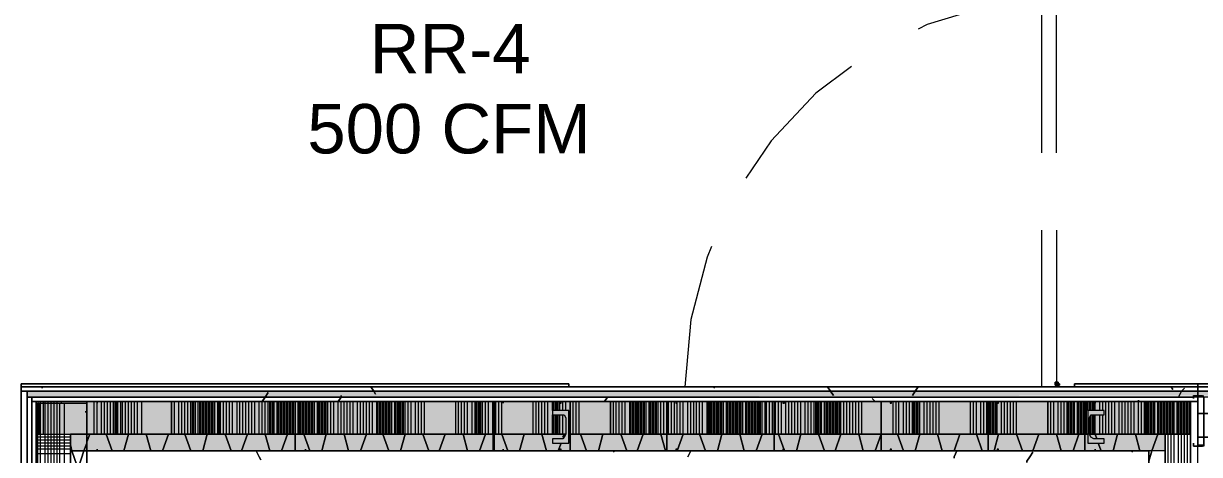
# Model space of a CAD drawing. Header units: metres. Extents: x -2 to 237, y -8 to 52.
# Drawn here: x 31.389 to 35.013, y 33.975 to 35.301 of the extents above; entities that cross this region are included whole.
import ezdxf

# ---------------------------------------------------------------- set-up
doc = ezdxf.new("R2010")
doc.units = ezdxf.units.M
doc.layers.add('PDF3_Geometry', color=7, linetype='Continuous', lineweight=0, true_color=0xaaaaaa)
doc.layers.add('PDF3_Solid Fills', color=7, linetype='Continuous', lineweight=0, true_color=0xffffff)
doc.layers.add('PDF3_Text', color=7, linetype='Continuous', lineweight=0)
doc.styles.add('PDF Helvetica', font='')
doc.styles.get('PDF Helvetica').set_extended_font_data('Helvetica')

msp = doc.modelspace()

# ---------------------------------------------------------------- hatches: boundary and pattern name
at = {"layer": 'PDF3_Solid Fills', "lineweight": 0, "transparency": 33554559}
for points in [[(34.9943, 34.1562), (35.008, 34.1562), (35.008, 34.1699), (31.4009, 34.1699), (31.4009, 34.1516)], [(34.9943, 34.1562), (35.008, 34.1562), (35.008, 34.1699), (31.4009, 34.1699), (31.4009, 34.1516)], [(38.1797, 34.1516), (38.1797, 34.1699), (35.008, 34.1699), (35.008, 34.1562), (38.1293, 34.1562)], [(38.1797, 34.1562), (38.1797, 34.1699), (35.008, 34.1699), (35.008, 34.1562), (35.0218, 34.1562), (35.0264, 34.1516), (35.0264, 34.1562)], [(34.9851, 34.0371), (34.9851, 34.1379), (31.4284, 34.1379), (31.433, 34.1333), (31.433, 34.0371), (33.0601, 34.0371), (33.0601, 34.0966), (33.0188, 34.0966), (33.0188, 34.1104), (33.0692, 34.1104), (33.0692, 34.0371), (34.6689, 34.0371), (34.6689, 34.1104), (34.7193, 34.1104), (34.7193, 34.0966), (34.678, 34.0966), (34.6734, 34.0921), (34.6734, 34.0371)], [(33.0509, 34.0279), (33.0188, 34.0233), (33.0188, 34.0096), (33.0692, 34.0096), (33.0692, 34.1104), (33.0188, 34.1104), (33.0188, 34.0966), (33.0601, 34.0966), (33.0555, 34.0325)], [(34.678, 34.0966), (34.7193, 34.0966), (34.7193, 34.1104), (34.6689, 34.1104), (34.6689, 34.0096), (34.7193, 34.0096), (34.7193, 34.0233), (34.6871, 34.0279), (34.678, 34.0279), (34.678, 34.0371), (34.6734, 34.0371), (34.6734, 34.0921)], [(33.0692, 34.0371), (33.0692, 34.0095), (33.0188, 34.0095), (33.0188, 34.0233), (33.0509, 34.0279), (33.0601, 34.0371), (31.5338, 34.0371), (31.5338, 33.9866), (34.9072, 33.9866), (34.9072, 34.0371), (34.678, 34.0371), (34.678, 34.0279), (34.6871, 34.0279), (34.7193, 34.0233), (34.7193, 34.0095), (34.6689, 34.0095), (34.6689, 34.0371)], [(33.0692, 34.0371), (33.0692, 34.0095), (33.0188, 34.0095), (33.0188, 34.0233), (33.0509, 34.0279), (33.0601, 34.0371), (31.5338, 34.0371), (31.5338, 33.9866), (34.9072, 33.9866), (34.9072, 34.0371), (34.678, 34.0371), (34.678, 34.0279), (34.6871, 34.0279), (34.7193, 34.0233), (34.7193, 34.0095), (34.6689, 34.0095), (34.6689, 34.0371)]]:
    msp.add_hatch(color=256, dxfattribs=at).paths.add_polyline_path(points)
h = msp.add_hatch(color=256, dxfattribs=at)
h.paths.add_polyline_path([(31.433, 34.1333), (31.433, 34.1379), (31.4284, 34.1379)])
h.paths.add_polyline_path([(34.9851, 34.0371), (34.9851, 34.1379), (31.4376, 34.1379), (31.433, 34.1333), (31.433, 34.0371), (33.0601, 34.0371), (33.0601, 34.0966), (33.0188, 34.0966), (33.0188, 34.1104), (33.0692, 34.1104), (33.0692, 34.0371), (34.6689, 34.0371), (34.6689, 34.1104), (34.7193, 34.1104), (34.7193, 34.0966), (34.678, 34.0966), (34.6734, 34.0921), (34.6734, 34.0371)])

# ---------------------------------------------------------------- linework, layer by layer
at = {"layer": 'PDF3_Geometry', "lineweight": 0}
for points in [[(34.5726, 34.9033), (34.5726, 35.3845), (34.371, 35.3571), (34.1739, 35.2975), (34.1463, 35.2837)], [(34.5268, 34.9033), (34.5268, 35.3845), (34.5726, 35.3845)], [(33.9401, 35.1691), (33.8301, 35.0867), (33.6926, 34.9399), (33.6147, 34.8254)], [(34.5726, 34.6649), (34.5726, 34.1837), (34.5268, 34.1837), (34.5268, 34.6649)], [(33.5093, 34.6145), (33.4955, 34.5825), (33.4451, 34.3899), (33.4268, 34.1837), (33.1197, 34.1837)], [(29.1, 31.6216), (31.3826, 31.6216), (29.1, 31.6216), (31.3826, 31.6216), (31.3826, 25.489), (31.3826, 31.6216), (31.3826, 25.489), (31.3826, 25.5348), (31.3826, 25.489), (31.3826, 25.5074), (31.3826, 25.5211), (31.3826, 25.5348), (31.3826, 33.9362), (31.3826, 34.1699), (31.3826, 34.1837), (33.0692, 34.1837), (34.6276, 34.1837)], [(33.0692, 34.1837), (33.0692, 34.1929), (31.3826, 34.1929), (31.3826, 34.1837), (31.3826, 34.1699), (31.3826, 33.9362), (31.3826, 31.7774), (31.3826, 33.9362)], [(37.8864, 34.1837), (35.008, 34.1837), (35.008, 34.1562), (35.008, 34.1837), (31.3826, 34.1837), (31.3826, 33.9362), (31.3826, 25.489)], [(35.008, 34.1837), (31.3826, 34.1837)], [(35.008, 34.1837), (31.3826, 34.1837), (35.008, 34.1837)], [(33.6514, 24.0086), (38.1935, 24.0086), (38.1935, 24.0224), (38.1935, 24.1736), (38.1935, 34.1699), (38.1797, 34.1699), (38.0239, 34.1699), (35.008, 34.1699), (31.4009, 34.1699), (31.4009, 34.1516), (31.4009, 33.9362), (31.4009, 25.5348), (31.4009, 25.5211), (31.4009, 25.5074)], [(38.1797, 34.1699), (35.008, 34.1699), (35.008, 34.1562), (35.008, 34.1699), (31.4009, 34.1699), (31.4009, 34.1516), (34.9943, 34.1516), (31.4146, 34.1516), (31.4146, 34.1379), (31.4146, 33.9362), (31.4146, 25.5348)], [(34.568, 34.1929), (34.5726, 34.1929), (34.5726, 34.1975)], [(34.5772, 34.1975), (34.5726, 34.1975), (34.5726, 34.1929), (34.568, 34.1929)], [(34.568, 34.1929), (34.5726, 34.1929), (34.5726, 34.1975)], [(34.568, 34.1929), (34.5726, 34.1929), (34.5726, 34.1975)], [(34.5772, 34.1883), (34.5817, 34.1883), (34.5817, 34.1929), (34.5772, 34.1929), (34.5772, 34.1975), (34.5726, 34.1975), (34.568, 34.1975), (34.568, 34.1929), (34.568, 34.1883), (34.5726, 34.1883)], [(34.568, 34.1929), (34.5726, 34.1929), (34.5726, 34.1975)], [(34.5772, 34.1883), (34.5817, 34.1883), (34.5817, 34.1929), (34.5772, 34.1929), (34.5772, 34.1975), (34.5726, 34.1975), (34.568, 34.1975), (34.568, 34.1929), (34.568, 34.1883), (34.5726, 34.1883)], [(34.568, 34.1929), (34.5726, 34.1929), (34.5726, 34.1975)], [(34.5772, 34.1883), (34.5817, 34.1883), (34.5817, 34.1929), (34.5772, 34.1929), (34.5772, 34.1975), (34.5726, 34.1975), (34.568, 34.1975), (34.568, 34.1929), (34.568, 34.1883), (34.5726, 34.1883), (34.5726, 34.1837), (34.5772, 34.1837)], [(34.568, 34.1929), (34.5726, 34.1929), (34.5726, 34.1975)], [(34.5772, 34.1883), (34.5817, 34.1883), (34.5817, 34.1929), (34.5772, 34.1929), (34.5772, 34.1975), (34.5726, 34.1975), (34.568, 34.1975), (34.568, 34.1929), (34.568, 34.1883), (34.5726, 34.1883), (34.5726, 34.1837), (34.5772, 34.1837)], [(34.568, 34.1929), (34.5726, 34.1929), (34.5726, 34.1975)], [(34.5772, 34.1883), (34.5817, 34.1883), (34.5817, 34.1929), (34.5772, 34.1929), (34.5772, 34.1975), (34.5726, 34.1975), (34.568, 34.1975), (34.568, 34.1929), (34.568, 34.1883), (34.5726, 34.1883)], [(34.568, 34.1929), (34.5726, 34.1929), (34.5726, 34.1975)], [(34.5772, 34.1883), (34.5817, 34.1883), (34.5817, 34.1929), (34.5772, 34.1929), (34.5772, 34.1975), (34.5726, 34.1975), (34.568, 34.1975), (34.568, 34.1929), (34.568, 34.1883), (34.5726, 34.1883)], [(34.568, 34.1929), (34.5726, 34.1929), (34.5726, 34.1975)], [(34.5772, 34.1929), (34.5772, 34.1883), (34.5726, 34.1883), (34.568, 34.1883)], [(34.5772, 34.1929), (34.5772, 34.1883), (34.5726, 34.1883), (34.568, 34.1883)], [(34.5772, 34.1929), (34.5772, 34.1883), (34.5726, 34.1883), (34.568, 34.1883)], [(34.5772, 34.1929), (34.5772, 34.1883), (34.5726, 34.1883), (34.568, 34.1883)], [(34.5772, 34.1929), (34.5772, 34.1883), (34.5726, 34.1883), (34.568, 34.1883)], [(34.568, 34.1883), (34.5726, 34.1883)], [(34.5726, 34.1975), (34.5772, 34.1975)], [(34.5726, 34.1975), (34.5772, 34.1975)], [(34.5726, 34.1975), (34.5772, 34.1975)], [(34.5726, 34.1975), (34.5772, 34.1975)], [(34.5726, 34.1975), (34.5772, 34.1975)], [(34.5726, 34.1975), (34.5772, 34.1975)], [(34.5726, 34.1975), (34.5772, 34.1975)], [(34.5726, 34.1975), (34.5772, 34.1975)], [(34.5726, 34.1975), (34.5772, 34.1975)], [(34.5726, 34.1883), (34.5772, 34.1883), (34.5772, 34.1929)], [(34.5726, 34.1837), (34.5726, 34.1883)], [(34.5726, 34.1837), (34.5726, 34.1883)], [(34.5726, 34.1837), (34.5726, 34.1883)], [(34.5726, 34.1837), (34.5726, 34.1883)], [(34.5726, 34.1837), (34.5772, 34.1837)], [(34.5726, 34.1837), (34.5772, 34.1837)], [(34.5726, 34.1837), (34.5772, 34.1837)], [(34.5726, 34.1837), (34.5772, 34.1837)], [(34.5726, 34.1837), (34.5772, 34.1837)], [(34.5726, 34.1837), (34.5772, 34.1837)], [(38.0239, 34.1837), (35.008, 34.1837), (35.008, 34.1929), (34.6276, 34.1929), (34.6276, 34.1837), (35.008, 34.1837), (35.008, 34.1929), (37.8589, 34.1929), (35.008, 34.1929), (35.008, 34.1837), (37.5977, 34.1837), (35.008, 34.1837), (35.008, 34.1699), (38.1935, 34.1699), (38.1935, 34.1837), (35.008, 34.1837), (38.2073, 34.1837), (38.1889, 34.1837), (38.3631, 34.1837), (38.1889, 34.1837), (38.1935, 34.1837), (38.2118, 34.1837), (38.1935, 34.1837)], [(37.8864, 34.1837), (35.008, 34.1837)], [(34.9943, 34.1516), (31.4146, 34.1516), (31.4146, 34.1379), (35.008, 34.1379), (35.008, 34.1516), (35.008, 34.1012), (35.0264, 34.1012), (38.0285, 34.1012), (38.1293, 34.1012), (38.1293, 34.1516), (38.0285, 34.1516), (37.4464, 34.1516), (36.8368, 34.1516), (36.2272, 34.1516), (35.6176, 34.1516), (35.0264, 34.1516), (35.0218, 34.1516)], [(34.9072, 24.2698), (34.9072, 24.8794), (34.9072, 25.489), (34.9072, 25.5348), (34.9851, 25.5348), (35.008, 25.5348), (34.9851, 25.5348), (34.9851, 25.5853), (34.9851, 25.7366), (34.9851, 33.9362), (34.9851, 34.0371), (34.9851, 34.1379), (35.008, 34.1379), (34.9851, 34.1379), (31.4284, 34.1379), (31.4284, 34.0371), (31.4284, 33.9362), (31.4284, 25.5348)], [(34.6734, 34.0371), (34.9851, 34.0371), (34.9851, 34.1379), (31.4284, 34.1379), (31.4284, 34.0371), (31.5842, 34.0371), (32.2259, 34.0371), (32.8355, 34.0371), (33.0601, 34.0371)], [(35.0264, 24.1736), (35.008, 24.1736), (35.008, 25.489), (35.008, 25.5348), (35.008, 25.7366), (35.008, 33.9362), (35.008, 34.0004), (35.008, 34.1379), (35.008, 34.1516), (35.008, 34.005), (35.0264, 34.005)], [(38.0239, 34.1012), (35.0264, 34.1012), (35.008, 34.1012)], [(31.4284, 25.5348), (31.4284, 34.0371), (31.5338, 34.0371), (31.5338, 33.5375), (31.5338, 32.9279)], [(31.5842, 33.9683), (31.5842, 33.9866), (31.5338, 33.9866), (31.5338, 34.0371), (31.5842, 34.0371), (32.2259, 34.0371), (32.8355, 34.0371), (33.0601, 34.0371), (32.8355, 34.0371), (32.2259, 34.0371), (31.5842, 34.0371), (31.5338, 34.0371), (31.5338, 33.9866), (31.5338, 33.9362)], [(33.0692, 34.0371), (33.0738, 34.0371), (33.3718, 34.0371), (33.7018, 34.0371), (34.0317, 34.0371), (34.3618, 34.0371), (34.6597, 34.0371), (34.6689, 34.0371)], [(34.9072, 33.9362), (34.9072, 33.9866), (34.9072, 34.0371), (34.6734, 34.0371), (34.9072, 34.0371), (34.9072, 33.9866), (34.3939, 33.9866), (34.8567, 33.9866), (34.8567, 33.9683)], [(34.9851, 25.5853), (34.9851, 34.0371), (34.9072, 34.0371), (34.9072, 33.3816), (34.9072, 32.772), (34.9072, 32.1624), (34.9072, 31.5529), (34.9072, 30.9433), (34.9072, 30.3337), (34.9072, 29.7241), (34.9072, 29.1145), (34.9072, 28.5049)], [(38.0514, 33.4504), (38.0514, 33.5007), (38.0514, 34.0279), (38.0285, 34.0279), (38.0514, 34.0279), (38.0514, 33.5007), (38.0239, 33.5007), (38.0239, 34.005), (38.0239, 34.0279), (35.0264, 34.0279), (35.008, 34.0279), (35.008, 34.005), (35.0264, 34.005)], [(35.1043, 34.005), (38.0239, 34.005), (38.0239, 34.0279), (35.0264, 34.0279), (35.008, 34.0279)], [(31.5338, 33.5375), (31.5338, 33.9866), (31.5842, 33.9866), (31.5842, 25.5853)], [(33.6651, 25.489), (33.6651, 24.1736), (33.6834, 24.1736), (33.6834, 25.489), (33.6834, 25.5074), (33.6834, 25.5211), (33.6834, 25.5348), (32.9134, 25.5348), (32.9134, 25.5853), (32.9134, 25.6907), (32.3817, 25.6907), (31.6301, 25.6907), (31.598, 25.6907), (31.5842, 25.6907), (31.5842, 25.5853), (31.5842, 25.6907), (31.5842, 33.9362), (31.5842, 33.9683), (31.5842, 33.9866)], [(32.2305, 33.9866), (31.6164, 33.9866)], [(32.8401, 33.9866), (32.258, 33.9866)], [(33.0417, 33.9866), (32.8676, 33.9866)], [(33.4588, 25.5853), (32.9134, 25.5853), (32.9134, 25.6907), (34.8567, 25.6907), (34.9072, 25.6907), (34.8567, 25.6907), (34.8567, 25.7044), (34.8567, 25.7366), (34.8567, 33.9362), (34.8567, 33.9683), (34.8567, 33.9866), (34.3939, 33.9866)], [(33.3718, 33.9866), (33.0738, 33.9866)], [(33.7018, 33.9866), (33.4038, 33.9866)], [(34.0317, 33.9866), (33.7338, 33.9866)], [(34.3618, 33.9866), (34.0638, 33.9866)], [(34.9072, 28.5049), (34.9072, 29.1145), (34.9072, 29.7241), (34.9072, 30.3337), (34.9072, 30.9433), (34.9072, 31.5529), (34.9072, 32.1624), (34.9072, 32.772), (34.9072, 33.3816), (34.9072, 33.9866), (34.8567, 33.9866), (34.8567, 25.6907)]]:
    msp.add_lwpolyline(points, dxfattribs=at)
for points in [[(33.0692, 34.1929), (33.0692, 34.1837), (31.3826, 34.1837), (31.3826, 34.1929)], [(35.008, 34.1699), (35.008, 34.1837), (31.3826, 34.1837), (31.3826, 34.1699)], [(31.3826, 34.1699), (31.3826, 25.489), (31.4009, 25.489), (31.4009, 34.1699)], [(34.5726, 34.1975), (34.5772, 34.1975), (34.5726, 34.1975), (34.5726, 34.1929), (34.568, 34.1929), (34.5726, 34.1929)], [(34.5772, 34.1837), (34.5726, 34.1837), (34.5726, 34.1883), (34.568, 34.1883), (34.568, 34.1929), (34.568, 34.1975), (34.5726, 34.1975), (34.5772, 34.1975), (34.5772, 34.1929), (34.5817, 34.1929), (34.5817, 34.1883), (34.5772, 34.1883), (34.5817, 34.1883), (34.5817, 34.1929), (34.5772, 34.1929), (34.5772, 34.1975), (34.5726, 34.1975), (34.568, 34.1975), (34.568, 34.1929), (34.568, 34.1883), (34.5726, 34.1883), (34.5726, 34.1837)], [(34.5726, 34.1975), (34.5726, 34.1929), (34.568, 34.1929), (34.5726, 34.1929), (34.5726, 34.1975), (34.5772, 34.1975)], [(34.5726, 34.1883), (34.568, 34.1883), (34.568, 34.1929), (34.568, 34.1975), (34.5726, 34.1975), (34.5772, 34.1975), (34.5772, 34.1929), (34.5817, 34.1929), (34.5817, 34.1883), (34.5772, 34.1883), (34.5817, 34.1883), (34.5817, 34.1929), (34.5772, 34.1929), (34.5772, 34.1975), (34.5726, 34.1975), (34.568, 34.1975), (34.568, 34.1929), (34.568, 34.1883)], [(34.5772, 34.1837), (34.5726, 34.1837), (34.5726, 34.1883), (34.568, 34.1883), (34.568, 34.1929), (34.568, 34.1975), (34.5726, 34.1975), (34.5772, 34.1975), (34.5772, 34.1929), (34.5817, 34.1929), (34.5817, 34.1883), (34.5772, 34.1883), (34.5817, 34.1883), (34.5817, 34.1929), (34.5772, 34.1929), (34.5772, 34.1975), (34.5726, 34.1975), (34.568, 34.1975), (34.568, 34.1929), (34.568, 34.1883), (34.5726, 34.1883), (34.5726, 34.1837)], [(34.5726, 34.1883), (34.5772, 34.1883), (34.5772, 34.1929), (34.5772, 34.1975), (34.5726, 34.1975), (34.5726, 34.1929), (34.568, 34.1929), (34.568, 34.1883)], [(34.568, 34.1883), (34.5726, 34.1883), (34.5772, 34.1883), (34.5772, 34.1929), (34.5772, 34.1883), (34.5726, 34.1883)], [(34.568, 34.1883), (34.5726, 34.1883), (34.5772, 34.1883), (34.5772, 34.1929), (34.5772, 34.1883), (34.5726, 34.1883)], [(34.568, 34.1883), (34.5726, 34.1883), (34.5772, 34.1883), (34.5772, 34.1929), (34.5772, 34.1883), (34.5726, 34.1883)], [(34.568, 34.1883), (34.5726, 34.1883), (34.5772, 34.1883), (34.5772, 34.1929), (34.5772, 34.1883), (34.5726, 34.1883)], [(34.5726, 34.1883), (34.5726, 34.1837)], [(34.6276, 34.1837), (34.6276, 34.1929), (35.008, 34.1929), (35.008, 34.1837)], [(31.4146, 25.5074), (31.4146, 34.1516), (31.4009, 34.1516), (31.4009, 25.5074)], [(31.4146, 34.1379), (31.4146, 25.5211), (31.4284, 25.5211), (31.4284, 34.1379)], [(31.5842, 34.1058), (31.5842, 34.1333), (31.5842, 34.1379), (31.433, 34.1379), (31.433, 34.1333), (31.433, 34.1058), (31.4376, 34.1058), (31.433, 34.1058), (31.433, 34.1333), (31.5842, 34.1333), (31.5842, 34.1058), (31.5796, 34.1058)], [(31.6164, 34.1379), (31.5842, 34.1379), (31.5842, 33.9866), (31.6164, 33.9866), (31.6164, 33.9912), (31.6164, 33.9866), (31.5842, 33.9866), (31.5842, 34.1379), (31.6164, 34.1379), (31.6164, 34.1333)], [(32.258, 34.1379), (32.2305, 34.1379), (32.2259, 34.1379), (32.2259, 33.9866), (32.2305, 33.9866), (32.258, 33.9866), (32.258, 33.9912), (32.258, 33.9866), (32.2305, 33.9866), (32.2259, 33.9866), (32.2259, 34.1379), (32.2305, 34.1379), (32.258, 34.1379), (32.258, 34.1333)], [(32.8676, 34.1379), (32.8401, 34.1379), (32.8355, 34.1379), (32.8355, 33.9866), (32.8401, 33.9866), (32.8676, 33.9866), (32.8676, 33.9912), (32.8676, 33.9866), (32.8401, 33.9866), (32.8401, 34.1379), (32.8676, 34.1379), (32.8676, 34.1333)], [(33.0417, 33.9866), (33.0738, 33.9866), (33.0738, 34.1379), (33.0417, 34.1379), (33.0417, 34.1333), (33.0463, 34.1333), (33.0463, 34.1379), (33.0738, 34.1379), (33.0738, 33.9866), (33.0463, 33.9866), (33.0463, 33.9912), (33.0417, 33.9912)], [(33.4038, 34.1379), (33.3718, 34.1379), (33.3718, 33.9866), (33.4038, 33.9866), (33.4038, 33.9912), (33.3993, 33.9912), (33.3993, 33.9866), (33.3718, 33.9866), (33.3718, 34.1379), (33.3993, 34.1379), (33.3993, 34.1333), (33.4038, 34.1333)], [(33.7338, 34.1379), (33.7018, 34.1379), (33.7018, 33.9866), (33.7338, 33.9866), (33.7338, 33.9912), (33.7293, 33.9912), (33.7293, 33.9866), (33.7018, 33.9866), (33.7018, 34.1379), (33.7293, 34.1379), (33.7293, 34.1333), (33.7338, 34.1333)], [(34.0638, 34.1379), (34.0317, 34.1379), (34.0317, 33.9866), (34.0638, 33.9866), (34.0638, 33.9912), (34.0593, 33.9912), (34.0593, 33.9866), (34.0317, 33.9866), (34.0317, 34.1379), (34.0593, 34.1379), (34.0593, 34.1333), (34.0638, 34.1333)], [(34.3939, 34.1379), (34.3618, 34.1379), (34.3618, 33.9866), (34.3939, 33.9866), (34.3939, 33.9912), (34.3893, 33.9912), (34.3893, 33.9866), (34.3618, 33.9866), (34.3618, 34.1379), (34.3893, 34.1379), (34.3893, 34.1333), (34.3939, 34.1333)], [(34.6643, 33.9866), (34.6597, 33.9866), (34.6597, 34.1379), (34.6643, 34.1379), (34.6917, 34.1379), (34.6917, 34.1333), (34.6917, 34.1379), (34.6643, 34.1379), (34.6597, 34.1379), (34.6597, 33.9866), (34.6643, 33.9866), (34.6917, 33.9866)], [(35.008, 25.5348), (35.008, 34.0004), (35.008, 34.1379), (34.9851, 34.1379), (34.9851, 25.5348)], [(35.0218, 34.1562), (35.0264, 34.1516), (35.0264, 34.005), (35.0264, 34.0004), (35.0218, 34.0004), (34.9943, 34.0004), (34.9943, 34.0095), (34.9943, 34.0004), (35.0218, 34.0004), (35.0218, 34.005), (35.0264, 34.005), (35.0264, 34.1516), (35.0218, 34.1516), (34.9943, 34.1516), (34.9943, 34.1471), (34.9943, 34.1562)], [(33.0692, 34.1104), (33.0188, 34.1104), (33.0188, 34.0966), (33.0509, 34.0966), (33.0555, 34.0966), (33.0601, 34.0875), (33.0601, 34.0371), (33.0555, 34.0279), (33.0509, 34.0233), (33.0188, 34.0233), (33.0188, 34.0095), (33.0692, 34.0095)], [(34.6689, 34.0095), (34.7193, 34.0095), (34.7193, 34.0233), (34.6871, 34.0233), (34.678, 34.0279), (34.6734, 34.0371), (34.6734, 34.0875), (34.678, 34.0966), (34.6871, 34.0966), (34.7193, 34.0966), (34.7193, 34.1104), (34.6689, 34.1104)], [(35.008, 34.1012), (35.008, 34.0279), (35.0264, 34.0279), (38.0285, 34.0279), (38.0514, 34.0279), (38.0514, 34.1012), (38.0285, 34.1012), (35.0264, 34.1012)], [(33.0692, 34.0371), (33.0738, 34.0371), (33.3718, 34.0371), (33.7018, 34.0371), (34.0317, 34.0371), (34.3618, 34.0371), (34.6597, 34.0371), (34.6689, 34.0371), (34.6597, 34.0371), (34.3618, 34.0371), (34.0317, 34.0371), (33.7018, 34.0371), (33.3718, 34.0371), (33.0738, 34.0371)], [(32.2305, 33.9866), (31.6164, 33.9866)], [(32.8401, 33.9866), (32.258, 33.9866)], [(33.0417, 33.9866), (32.8676, 33.9866)], [(33.3718, 33.9866), (33.0738, 33.9866)], [(33.7018, 33.9866), (33.4038, 33.9866)], [(34.0317, 33.9866), (33.7338, 33.9866)], [(34.3618, 33.9866), (34.0638, 33.9866)], [(34.6917, 33.9912), (34.6917, 33.9866)]]:
    msp.add_lwpolyline(points, close=True, dxfattribs=at)
at = {"layer": 'PDF3_Geometry', "color": 254, "lineweight": 0, "true_color": 0xeaeaea}
for points in [[(31.4468, 34.1791), (31.4468, 34.1837)], [(32.4597, 34.1837), (32.4688, 34.1699), (32.4734, 34.1608), (32.4688, 34.1699)], [(33.5138, 34.1837), (33.5184, 34.1791)], [(33.8667, 34.1837), (33.8759, 34.1699), (33.8851, 34.1562), (33.8759, 34.1699)], [(34.1371, 34.1699), (34.1463, 34.1837), (34.1371, 34.1699), (34.128, 34.1562)], [(34.9255, 34.1837), (34.9301, 34.1745)], [(34.9576, 34.1699), (34.9667, 34.1791), (34.9576, 34.1699), (34.9484, 34.1516)], [(32.1251, 34.1379), (32.1342, 34.1516), (32.1434, 34.1653), (32.1342, 34.1516)], [(32.3588, 34.1379), (32.368, 34.1516), (32.368, 34.1562), (32.368, 34.1516)], [(33.1793, 34.1379), (33.1884, 34.1516)], [(34.0043, 34.1471), (34.0134, 34.1379)], [(34.8247, 34.1379), (34.8247, 34.1425)], [(32.1067, 33.9866), (32.1159, 33.9683), (32.1205, 33.9591), (32.1159, 33.9683)], [(33.2067, 33.9821), (33.2113, 33.9866)], [(33.4359, 33.9683), (33.4451, 33.9866)], [(34.2563, 33.9683), (34.2655, 33.9866), (34.2563, 33.9683), (34.2563, 33.9637)], [(34.8018, 33.9866), (34.8063, 33.9821)], [(34.4901, 33.9683), (34.4993, 33.9821), (34.4901, 33.9683), (34.4809, 33.9545), (34.4809, 33.9499), (34.4809, 33.9545)]]:
    msp.add_lwpolyline(points, close=True, dxfattribs=at)
at = {"layer": 'PDF3_Geometry', "color": 254, "lineweight": 0, "true_color": 0xd4d4d4}
for points in [[(31.4284, 34.0371), (31.4284, 34.1379)], [(31.433, 32.9279), (31.433, 33.5375), (31.433, 34.0371), (31.433, 34.1333)], [(31.4376, 34.0371), (31.4376, 34.1333)], [(31.4422, 32.9279), (31.4422, 33.5375), (31.4422, 34.0371), (31.4422, 34.1379)], [(31.4514, 34.0371), (31.4514, 34.1379)], [(31.4559, 32.9279), (31.4559, 33.5375), (31.4559, 34.0371), (31.4559, 34.1379)], [(31.4651, 32.9279), (31.4651, 33.5375), (31.4651, 34.0371), (31.4651, 34.1379)], [(31.4742, 32.9279), (31.4742, 33.5375), (31.4742, 34.0371), (31.4742, 34.1379)], [(31.4834, 32.3183), (31.4834, 32.9279), (31.4834, 33.5375), (31.4834, 34.0371), (31.4834, 34.1379)], [(31.4926, 32.3183), (31.4926, 32.9279), (31.4926, 33.5375), (31.4926, 34.0371), (31.4926, 34.1379)], [(31.5018, 32.9279), (31.5018, 33.5375), (31.5018, 34.0371), (31.5018, 34.1333)], [(31.5155, 32.9279), (31.5155, 33.5375), (31.5155, 34.0371), (31.5155, 34.1333)], [(31.6072, 34.0371), (31.6072, 34.1379)], [(31.6164, 34.0371), (31.6164, 34.1379)], [(31.6301, 34.0371), (31.6301, 34.1379)], [(31.6392, 34.0371), (31.6392, 34.1379)], [(31.6484, 34.0371), (31.6484, 34.1379)], [(31.6576, 34.0371), (31.6576, 34.1379)], [(31.6667, 34.0371), (31.6667, 34.1379)], [(31.6713, 34.0371), (31.6713, 34.1379)], [(31.6759, 34.0371), (31.6759, 34.1379)], [(31.6805, 34.0371), (31.6805, 34.1379)], [(31.6896, 34.0371), (31.6896, 34.1379)], [(31.6942, 34.0371), (31.6942, 34.1379)], [(31.7034, 34.0371), (31.7034, 34.1379)], [(31.7126, 34.0371), (31.7126, 34.1379)], [(31.7218, 34.0371), (31.7218, 34.1379)], [(31.7309, 34.0371), (31.7309, 34.1379)], [(31.7401, 34.0371), (31.7401, 34.1379)], [(31.7538, 34.0371), (31.7538, 34.1379)], [(31.8546, 34.0371), (31.8546, 34.1379)], [(31.8684, 34.0371), (31.8684, 34.1379)], [(31.8776, 34.0371), (31.8776, 34.1379)], [(31.8868, 34.0371), (31.8868, 34.1379)], [(31.8959, 34.0371), (31.8959, 34.1379)], [(31.9051, 34.0371), (31.9051, 34.1379)], [(31.9096, 34.0371), (31.9096, 34.1379)], [(31.9142, 34.0371), (31.9142, 34.1379)], [(31.9188, 34.0371), (31.9188, 34.1379)], [(31.928, 34.0371), (31.928, 34.1379)], [(31.9326, 34.0371), (31.9326, 34.1379)], [(31.9371, 34.0371), (31.9371, 34.1379)], [(31.9417, 34.0371), (31.9417, 34.1379)], [(31.9463, 34.0371), (31.9463, 34.1379)], [(31.9509, 34.0371), (31.9509, 34.1379)], [(31.9555, 34.0371), (31.9555, 34.1379)], [(31.9601, 34.0371), (31.9601, 34.1379)], [(31.9646, 34.0371), (31.9646, 34.1379)], [(31.9692, 34.0371), (31.9692, 34.1379)], [(31.9738, 34.0371), (31.9738, 34.1379)], [(31.9784, 34.0371), (31.9784, 34.1379)], [(31.9876, 34.0371), (31.9876, 34.1379)], [(31.9922, 34.0371), (31.9922, 34.1379)], [(31.9968, 34.0371), (31.9968, 34.1379)], [(32.0059, 34.0371), (32.0059, 34.1379)], [(32.0151, 34.0371), (32.0151, 34.1379)], [(32.0242, 34.0371), (32.0242, 34.1379)], [(32.0334, 34.0371), (32.0334, 34.1379)], [(32.0472, 34.0371), (32.0472, 34.1379)], [(32.0563, 34.0371), (32.0563, 34.1379)], [(32.0655, 34.0371), (32.0655, 34.1379)], [(32.0746, 34.0371), (32.0746, 34.1379)], [(32.0838, 34.0371), (32.0838, 34.1379)], [(32.093, 34.0371), (32.093, 34.1379)], [(32.1022, 34.0371), (32.1022, 34.1379)], [(32.1159, 34.0371), (32.1159, 34.1379)], [(32.1251, 34.0371), (32.1251, 34.1379)], [(32.1342, 34.0371), (32.1342, 34.1379)], [(32.1434, 34.0371), (32.1434, 34.1379)], [(32.1526, 34.0371), (32.1526, 34.1379)], [(32.1572, 34.0371), (32.1572, 34.1379)], [(32.1618, 34.0371), (32.1618, 34.1379)], [(32.171, 34.0371), (32.171, 34.1379)], [(32.1755, 34.0371), (32.1755, 34.1379)], [(32.1801, 34.0371), (32.1801, 34.1379)], [(32.1846, 34.0371), (32.1846, 34.1379)], [(32.1892, 34.0371), (32.1892, 34.1379)], [(32.1938, 34.0371), (32.1938, 34.1379)], [(32.1984, 34.0371), (32.1984, 34.1379)], [(32.203, 34.0371), (32.203, 34.1379)], [(32.2076, 34.0371), (32.2076, 34.1379)], [(32.2121, 34.0371), (32.2121, 34.1379)], [(32.2167, 34.0371), (32.2167, 34.1379)], [(32.2213, 34.0371), (32.2213, 34.1379)], [(32.2259, 34.0371), (32.2259, 34.1379)], [(32.2351, 34.0371), (32.2351, 34.1379)], [(32.2397, 34.0371), (32.2397, 34.1379)], [(32.2442, 34.0371), (32.2442, 34.1379)], [(32.2488, 34.0371), (32.2488, 34.1379)], [(32.2534, 34.0371), (32.2534, 34.1379)], [(32.258, 34.0371), (32.258, 34.1379)], [(32.2626, 34.0371), (32.2626, 34.1379)], [(32.2672, 34.0371), (32.2672, 34.1379)], [(32.2718, 34.0371), (32.2718, 34.1379)], [(32.2764, 34.0371), (32.2764, 34.1379)], [(32.2809, 34.0371), (32.2809, 34.1379)], [(32.2855, 34.0371), (32.2855, 34.1379)], [(32.2947, 34.0371), (32.2947, 34.1379)], [(32.2992, 34.0371), (32.2992, 34.1379)], [(32.3038, 34.0371), (32.3038, 34.1379)], [(32.3084, 34.0371), (32.3084, 34.1379)], [(32.313, 34.0371), (32.313, 34.1379)], [(32.3176, 34.0371), (32.3176, 34.1379)], [(32.3222, 34.0371), (32.3222, 34.1379)], [(32.3268, 34.0371), (32.3268, 34.1379)], [(32.3359, 34.0371), (32.3359, 34.1379)], [(32.3451, 34.0371), (32.3451, 34.1379)], [(32.3588, 34.0371), (32.3588, 34.1379)], [(32.368, 34.0371), (32.368, 34.1379)], [(32.3772, 34.0371), (32.3772, 34.1379)], [(32.3863, 34.0371), (32.3863, 34.1379)], [(32.3955, 34.0371), (32.3955, 34.1379)], [(32.4047, 34.0371), (32.4047, 34.1379)], [(32.4184, 34.0371), (32.4184, 34.1379)], [(32.4276, 34.0371), (32.4276, 34.1379)], [(32.4368, 34.0371), (32.4368, 34.1379)], [(32.446, 34.0371), (32.446, 34.1379)], [(32.4551, 34.0371), (32.4551, 34.1379)], [(32.4642, 34.0371), (32.4642, 34.1379)], [(32.478, 34.0371), (32.478, 34.1379)], [(32.4826, 34.0371), (32.4826, 34.1379)], [(32.4871, 34.0371), (32.4871, 34.1379)], [(32.4917, 34.0371), (32.4917, 34.1379)], [(32.4963, 34.0371), (32.4963, 34.1379)], [(32.5009, 34.0371), (32.5009, 34.1379)], [(32.5055, 34.0371), (32.5055, 34.1379)], [(32.5101, 34.0371), (32.5101, 34.1379)], [(32.5147, 34.0371), (32.5147, 34.1379)], [(32.5192, 34.0371), (32.5192, 34.1379)], [(32.5238, 34.0371), (32.5238, 34.1379)], [(32.533, 34.0371), (32.533, 34.1379)], [(32.5376, 34.0371), (32.5376, 34.1379)], [(32.5422, 34.0371), (32.5422, 34.1379)], [(32.5468, 34.0371), (32.5468, 34.1379)], [(32.5514, 34.0371), (32.5514, 34.1379)], [(32.5559, 34.0371), (32.5559, 34.1379)], [(32.5605, 34.0371), (32.5605, 34.1379)], [(32.5651, 34.0371), (32.5651, 34.1379)], [(32.5742, 34.0371), (32.5742, 34.1379)], [(32.5834, 34.0371), (32.5834, 34.1379)], [(32.5972, 34.0371), (32.5972, 34.1379)], [(32.6063, 34.0371), (32.6063, 34.1379)], [(32.6155, 34.0371), (32.6155, 34.1379)], [(32.6247, 34.0371), (32.6247, 34.1379)], [(32.721, 34.0371), (32.721, 34.1379)], [(32.7301, 34.0371), (32.7301, 34.1379)], [(32.7392, 34.0371), (32.7392, 34.1379)], [(32.7484, 34.0371), (32.7484, 34.1379)], [(32.7576, 34.0371), (32.7576, 34.1379)], [(32.7713, 34.0371), (32.7713, 34.1379)], [(32.7805, 34.0371), (32.7805, 34.1379)], [(32.7851, 34.0371), (32.7851, 34.1379)], [(32.7897, 34.0371), (32.7897, 34.1379)], [(32.7942, 34.0371), (32.7942, 34.1379)], [(32.7988, 34.0371), (32.7988, 34.1379)], [(32.8034, 34.0371), (32.8034, 34.1379)], [(32.8126, 34.0371), (32.8126, 34.1379)], [(32.8218, 34.0371), (32.8218, 34.1379)], [(32.8355, 34.0371), (32.8355, 34.1379)], [(32.8447, 34.0371), (32.8447, 34.1379)], [(32.8538, 34.0371), (32.8538, 34.1379)], [(32.863, 34.0371), (32.863, 34.1379)], [(32.9592, 34.0371), (32.9592, 34.1379)], [(32.9684, 34.0371), (32.9684, 34.1379)], [(32.9776, 34.0371), (32.9776, 34.1379)], [(32.9868, 34.0371), (32.9868, 34.1379)], [(32.996, 34.0371), (32.996, 34.1379)], [(33.0051, 34.0371), (33.0051, 34.1379)], [(33.0188, 34.1104), (33.0188, 34.1379)], [(33.0234, 34.1104), (33.0234, 34.1379)], [(33.028, 34.1104), (33.028, 34.1379)], [(33.0326, 34.1104), (33.0326, 34.1379)], [(33.0371, 34.1104), (33.0371, 34.1379)], [(33.0417, 34.1104), (33.0417, 34.1379)], [(33.0509, 34.1104), (33.0509, 34.1379)], [(33.0601, 34.1104), (33.0601, 34.1379)], [(33.0738, 34.0371), (33.0738, 34.1379)], [(33.083, 34.0371), (33.083, 34.1379)], [(33.0922, 34.0371), (33.0922, 34.1379)], [(33.1014, 34.0371), (33.1014, 34.1379)], [(33.2067, 34.0371), (33.2067, 34.1379)], [(33.2159, 34.0371), (33.2159, 34.1379)], [(33.2251, 34.0371), (33.2251, 34.1379)], [(33.2343, 34.0371), (33.2343, 34.1379)], [(33.2434, 34.0371), (33.2434, 34.1379)], [(33.2572, 34.0371), (33.2572, 34.1379)], [(33.2618, 34.0371), (33.2618, 34.1379)], [(33.2664, 34.0371), (33.2664, 34.1379)], [(33.271, 34.0371), (33.271, 34.1379)], [(33.2755, 34.0371), (33.2755, 34.1379)], [(33.2801, 34.0371), (33.2801, 34.1379)], [(33.2847, 34.0371), (33.2847, 34.1379)], [(33.2893, 34.0371), (33.2893, 34.1379)], [(33.2938, 34.0371), (33.2938, 34.1379)], [(33.2984, 34.0371), (33.2984, 34.1379)], [(33.303, 34.0371), (33.303, 34.1379)], [(33.3076, 34.0371), (33.3076, 34.1379)], [(33.3167, 34.0371), (33.3167, 34.1379)], [(33.3213, 34.0371), (33.3213, 34.1379)], [(33.3259, 34.0371), (33.3259, 34.1379)], [(33.3305, 34.0371), (33.3305, 34.1379)], [(33.3351, 34.0371), (33.3351, 34.1379)], [(33.3397, 34.0371), (33.3397, 34.1379)], [(33.3443, 34.0371), (33.3443, 34.1379)], [(33.3534, 34.0371), (33.3534, 34.1379)], [(33.3626, 34.0371), (33.3626, 34.1379)], [(33.3764, 34.0371), (33.3764, 34.1379)], [(33.3855, 34.0371), (33.3855, 34.1379)], [(33.3947, 34.0371), (33.3947, 34.1379)], [(33.4038, 34.0371), (33.4038, 34.1379)], [(33.413, 34.0371), (33.413, 34.1379)], [(33.4222, 34.0371), (33.4222, 34.1379)], [(33.4359, 34.0371), (33.4359, 34.1379)], [(33.4451, 34.0371), (33.4451, 34.1379)], [(33.4543, 34.0371), (33.4543, 34.1379)], [(33.4634, 34.0371), (33.4634, 34.1379)], [(33.4726, 34.0371), (33.4726, 34.1379)], [(33.4817, 34.0371), (33.4817, 34.1379)], [(33.4955, 34.0371), (33.4955, 34.1379)], [(33.5047, 34.0371), (33.5047, 34.1379)], [(33.5093, 34.0371), (33.5093, 34.1379)], [(33.5138, 34.0371), (33.5138, 34.1379)], [(33.5184, 34.0371), (33.5184, 34.1379)], [(33.523, 34.0371), (33.523, 34.1379)], [(33.5276, 34.0371), (33.5276, 34.1379)], [(33.5322, 34.0371), (33.5322, 34.1379)], [(33.5368, 34.0371), (33.5368, 34.1379)], [(33.5414, 34.0371), (33.5414, 34.1379)], [(33.546, 34.0371), (33.546, 34.1379)], [(33.5551, 34.0371), (33.5551, 34.1379)], [(33.5597, 34.0371), (33.5597, 34.1379)], [(33.5643, 34.0371), (33.5643, 34.1379)], [(33.5688, 34.0371), (33.5688, 34.1379)], [(33.5734, 34.0371), (33.5734, 34.1379)], [(33.578, 34.0371), (33.578, 34.1379)], [(33.5826, 34.0371), (33.5826, 34.1379)], [(33.5871, 34.0371), (33.5871, 34.1379)], [(33.5917, 34.0371), (33.5917, 34.1379)], [(33.5963, 34.0371), (33.5963, 34.1379)], [(33.6009, 34.0371), (33.6009, 34.1379)], [(33.6055, 34.0371), (33.6055, 34.1379)], [(33.6147, 34.0371), (33.6147, 34.1379)], [(33.6193, 34.0371), (33.6193, 34.1379)], [(33.6238, 34.0371), (33.6238, 34.1379)], [(33.6284, 34.0371), (33.6284, 34.1379)], [(33.633, 34.0371), (33.633, 34.1379)], [(33.6376, 34.0371), (33.6376, 34.1379)], [(33.6422, 34.0371), (33.6422, 34.1379)], [(33.6468, 34.0371), (33.6468, 34.1379)], [(33.6514, 34.0371), (33.6514, 34.1379)], [(33.6559, 34.0371), (33.6559, 34.1379)], [(33.6605, 34.0371), (33.6605, 34.1379)], [(33.6651, 34.0371), (33.6651, 34.1379)], [(33.6743, 34.0371), (33.6743, 34.1379)], [(33.6788, 34.0371), (33.6788, 34.1379)], [(33.688, 34.0371), (33.688, 34.1379)], [(33.6972, 34.0371), (33.6972, 34.1379)], [(33.7063, 34.0371), (33.7063, 34.1379)], [(33.7155, 34.0371), (33.7155, 34.1379)], [(33.7247, 34.0371), (33.7247, 34.1379)], [(33.7384, 34.0371), (33.7384, 34.1379)], [(33.7476, 34.0371), (33.7476, 34.1379)], [(33.7567, 34.0371), (33.7567, 34.1379)], [(33.7659, 34.0371), (33.7659, 34.1379)], [(33.7751, 34.0371), (33.7751, 34.1379)], [(33.7843, 34.0371), (33.7843, 34.1379)], [(33.798, 34.0371), (33.798, 34.1379)], [(33.8072, 34.0371), (33.8072, 34.1379)], [(33.8164, 34.0371), (33.8164, 34.1379)], [(33.8255, 34.0371), (33.8255, 34.1379)], [(33.8301, 34.0371), (33.8301, 34.1379)], [(33.8347, 34.0371), (33.8347, 34.1379)], [(33.8393, 34.0371), (33.8393, 34.1379)], [(33.8438, 34.0371), (33.8438, 34.1379)], [(33.8484, 34.0371), (33.8484, 34.1379)], [(33.8576, 34.0371), (33.8576, 34.1379)], [(33.8621, 34.0371), (33.8621, 34.1379)], [(33.8667, 34.0371), (33.8667, 34.1379)], [(33.8713, 34.0371), (33.8713, 34.1379)], [(33.8759, 34.0371), (33.8759, 34.1379)], [(33.8805, 34.0371), (33.8805, 34.1379)], [(33.8851, 34.0371), (33.8851, 34.1379)], [(33.8897, 34.0371), (33.8897, 34.1379)], [(33.8943, 34.0371), (33.8943, 34.1379)], [(33.8988, 34.0371), (33.8988, 34.1379)], [(33.9034, 34.0371), (33.9034, 34.1379)], [(33.908, 34.0371), (33.908, 34.1379)], [(33.9172, 34.0371), (33.9172, 34.1379)], [(33.9264, 34.0371), (33.9264, 34.1379)], [(33.9355, 34.0371), (33.9355, 34.1379)], [(33.9447, 34.0371), (33.9447, 34.1379)], [(33.9538, 34.0371), (33.9538, 34.1379)], [(33.963, 34.0371), (33.963, 34.1379)], [(33.9722, 34.0371), (33.9722, 34.1379)], [(34.0684, 34.0371), (34.0684, 34.1379)], [(34.0776, 34.0371), (34.0776, 34.1379)], [(34.0868, 34.0371), (34.0868, 34.1379)], [(34.1005, 34.0371), (34.1005, 34.1379)], [(34.1097, 34.0371), (34.1097, 34.1379)], [(34.1189, 34.0371), (34.1189, 34.1379)], [(34.128, 34.0371), (34.128, 34.1379)], [(34.1326, 34.0371), (34.1326, 34.1379)], [(34.1371, 34.0371), (34.1371, 34.1379)], [(34.1417, 34.0371), (34.1417, 34.1379)], [(34.1463, 34.0371), (34.1463, 34.1379)], [(34.1509, 34.0371), (34.1509, 34.1379)], [(34.1647, 34.0371), (34.1647, 34.1379)], [(34.1739, 34.0371), (34.1739, 34.1379)], [(34.183, 34.0371), (34.183, 34.1379)], [(34.1922, 34.0371), (34.1922, 34.1379)], [(34.2014, 34.0371), (34.2014, 34.1379)], [(34.2105, 34.0371), (34.2105, 34.1379)], [(34.3067, 34.0371), (34.3067, 34.1379)], [(34.3159, 34.0371), (34.3159, 34.1379)], [(34.3251, 34.0371), (34.3251, 34.1379)], [(34.3389, 34.0371), (34.3389, 34.1379)], [(34.348, 34.0371), (34.348, 34.1379)], [(34.3572, 34.0371), (34.3572, 34.1379)], [(34.3664, 34.0371), (34.3664, 34.1379)], [(34.371, 34.0371), (34.371, 34.1379)], [(34.3755, 34.0371), (34.3755, 34.1379)], [(34.3801, 34.0371), (34.3801, 34.1379)], [(34.3847, 34.0371), (34.3847, 34.1379)], [(34.3893, 34.0371), (34.3893, 34.1379)], [(34.403, 34.0371), (34.403, 34.1379)], [(34.4121, 34.0371), (34.4121, 34.1379)], [(34.4213, 34.0371), (34.4213, 34.1379)], [(34.4305, 34.0371), (34.4305, 34.1379)], [(34.4397, 34.0371), (34.4397, 34.1379)], [(34.4489, 34.0371), (34.4489, 34.1379)], [(34.5543, 34.0371), (34.5543, 34.1379)], [(34.5634, 34.0371), (34.5634, 34.1379)], [(34.5772, 34.0371), (34.5772, 34.1379)], [(34.5863, 34.0371), (34.5863, 34.1379)], [(34.5955, 34.0371), (34.5955, 34.1379)], [(34.6047, 34.0371), (34.6047, 34.1379)], [(34.6093, 34.0371), (34.6093, 34.1379)], [(34.6139, 34.0371), (34.6139, 34.1379)], [(34.6184, 34.0371), (34.6184, 34.1379)], [(34.623, 34.0371), (34.623, 34.1379)], [(34.6276, 34.0371), (34.6276, 34.1379)], [(34.6368, 34.0371), (34.6368, 34.1379)], [(34.6414, 34.0371), (34.6414, 34.1379)], [(34.646, 34.0371), (34.646, 34.1379)], [(34.6505, 34.0371), (34.6505, 34.1379)], [(34.6551, 34.0371), (34.6551, 34.1379)], [(34.6597, 34.0371), (34.6597, 34.1379)], [(34.6643, 34.0371), (34.6643, 34.1379)], [(34.6689, 34.1104), (34.6689, 34.1379)], [(34.6734, 34.1104), (34.6734, 34.1379)], [(34.678, 34.1104), (34.678, 34.1379)], [(34.6826, 34.1104), (34.6826, 34.1379)], [(34.6871, 34.1104), (34.6871, 34.1379)], [(34.6917, 34.1104), (34.6917, 34.1379)], [(34.7055, 34.1104), (34.7055, 34.1379)], [(34.7147, 34.1104), (34.7147, 34.1379)], [(34.7239, 34.0371), (34.7239, 34.1379)], [(34.733, 34.0371), (34.733, 34.1379)], [(34.7422, 34.0371), (34.7422, 34.1379)], [(34.7514, 34.0371), (34.7514, 34.1379)], [(34.7651, 34.0371), (34.7651, 34.1379)], [(34.7743, 34.0371), (34.7743, 34.1379)], [(34.7834, 34.0371), (34.7834, 34.1379)], [(34.7926, 34.0371), (34.7926, 34.1379)], [(34.8018, 34.0371), (34.8018, 34.1379)], [(34.8109, 34.0371), (34.8109, 34.1379)], [(34.8247, 34.0371), (34.8247, 34.1379)], [(34.8339, 34.0371), (34.8339, 34.1379)], [(34.843, 34.0371), (34.843, 34.1379)], [(34.8522, 34.0371), (34.8522, 34.1379)], [(34.8567, 34.0371), (34.8567, 34.1379)], [(34.8613, 34.0371), (34.8613, 34.1379)], [(34.8659, 34.0371), (34.8659, 34.1379)], [(34.8705, 34.0371), (34.8705, 34.1379)], [(34.8751, 34.0371), (34.8751, 34.1379)], [(34.8843, 34.0371), (34.8843, 34.1379)], [(34.8889, 34.0371), (34.8889, 34.1379)], [(34.8934, 34.0371), (34.8934, 34.1379)], [(34.898, 34.0371), (34.898, 34.1379)], [(34.9026, 34.0371), (34.9026, 34.1379)], [(34.9072, 34.0371), (34.9072, 34.1379)], [(34.9118, 34.0371), (34.9118, 34.1379)], [(34.9164, 25.5853), (34.9164, 26.3828), (34.9164, 34.0371), (34.9164, 34.1379)], [(34.921, 34.0371), (34.921, 34.1379)], [(34.9255, 25.5853), (34.9255, 26.3828), (34.9255, 34.0371), (34.9255, 34.1379)], [(34.9301, 34.0371), (34.9301, 34.1379)], [(34.9347, 27.2857), (34.9347, 27.8953), (34.9347, 28.5049), (34.9347, 29.1145), (34.9347, 29.7241), (34.9347, 30.3337), (34.9347, 30.9433), (34.9347, 31.5529), (34.9347, 32.1624), (34.9347, 32.772), (34.9347, 33.3816), (34.9347, 34.0371), (34.9347, 34.1379)], [(34.9439, 34.0371), (34.9439, 34.1379)], [(34.9484, 27.2857), (34.9484, 27.8953), (34.9484, 28.5049), (34.9484, 29.1145), (34.9484, 29.7241), (34.9484, 30.3337), (34.9484, 30.9433), (34.9484, 31.5529), (34.9484, 32.1624), (34.9484, 32.772), (34.9484, 33.3816), (34.9484, 34.0371), (34.9484, 34.1379)], [(34.953, 34.0371), (34.953, 34.1379)], [(34.9576, 27.2857), (34.9576, 27.8953), (34.9576, 28.5049), (34.9576, 29.1145), (34.9576, 29.7241), (34.9576, 30.3337), (34.9576, 30.9433), (34.9576, 31.5529), (34.9576, 32.1624), (34.9576, 32.772), (34.9576, 33.3816), (34.9576, 34.0371), (34.9576, 34.1379)], [(34.9621, 34.0371), (34.9621, 34.1379)], [(34.9667, 27.2857), (34.9667, 27.8953), (34.9667, 28.5049), (34.9667, 29.1145), (34.9667, 29.7241), (34.9667, 30.3337), (34.9667, 30.9433), (34.9667, 31.5529), (34.9667, 32.1624), (34.9667, 32.772), (34.9667, 33.3816), (34.9667, 34.0371), (34.9667, 34.1379)], [(34.9713, 34.0371), (34.9713, 34.1379)], [(34.9759, 27.2857), (34.9759, 27.8953), (34.9759, 28.5049), (34.9759, 29.1145), (34.9759, 29.7241), (34.9759, 30.3337), (34.9759, 30.9433), (34.9759, 31.5529), (34.9759, 32.1624), (34.9759, 32.772), (34.9759, 33.3816), (34.9759, 34.0371), (34.9759, 34.1379)], [(34.9805, 34.0371), (34.9805, 34.1379)], [(33.0188, 34.0371), (33.0188, 34.0966)], [(33.0234, 34.0371), (33.0234, 34.0966)], [(33.028, 34.0371), (33.028, 34.0966)], [(33.0326, 34.0371), (33.0326, 34.0966)], [(33.0371, 34.0371), (33.0371, 34.0966)], [(33.0417, 34.0371), (33.0417, 34.0966)], [(33.0509, 34.0371), (33.0509, 34.0966)], [(34.678, 34.0371), (34.678, 34.0966)], [(34.6826, 34.0371), (34.6826, 34.0966)], [(34.6871, 34.0371), (34.6871, 34.0966)], [(34.6917, 34.0371), (34.6917, 34.0966)], [(34.7055, 34.0371), (34.7055, 34.0966)], [(34.7147, 34.0371), (34.7147, 34.0966)], [(31.5338, 34.0279), (31.4284, 34.0279)], [(31.5338, 34.0187), (31.4284, 34.0187)], [(31.5338, 34.0095), (31.4284, 34.0095)], [(31.5338, 34.0004), (31.4284, 34.0004)], [(31.5338, 33.9912), (31.4284, 33.9912)], [(31.5338, 33.9775), (31.4284, 33.9775)]]:
    msp.add_lwpolyline(points, dxfattribs=at)
at = {"layer": 'PDF3_Geometry', "color": 254, "lineweight": 0, "true_color": 0xd2d2d2}
for points in [[(31.5063, 34.1333), (31.5063, 34.1379)], [(33.3947, 34.1379), (33.3993, 34.1379)], [(32.8355, 34.0783), (32.8401, 34.0829)], [(32.863, 33.9866), (32.8676, 33.9866), (32.8676, 33.9912)], [(33.3718, 33.9866), (33.3718, 33.9912)], [(34.371, 33.9866), (34.3755, 33.9866)]]:
    msp.add_lwpolyline(points, dxfattribs=at)
at = {"layer": 'PDF3_Geometry', "color": 254, "lineweight": 0, "true_color": 0xd4d4d4}
for points in [[(31.8455, 34.1379), (31.8455, 34.0371)], [(32.148, 34.1379), (32.148, 34.0371)], [(33.1976, 34.1379), (33.1976, 34.0371)], [(33.5001, 34.1379), (33.5001, 34.0371)], [(34.5451, 34.1379), (34.5451, 34.0371)], [(34.8476, 34.1379), (34.8476, 34.0371)]]:
    msp.add_lwpolyline(points, close=True, dxfattribs=at)
at = {"layer": 'PDF3_Geometry', "color": 254, "lineweight": 0, "true_color": 0xdddddd}
for points in [[(31.5934, 34.0371), (31.5842, 34.0141)], [(31.6438, 34.0371), (31.6621, 33.9866)], [(31.7126, 34.0371), (31.6988, 33.9866)], [(31.7676, 34.0371), (31.7813, 33.9866)], [(31.8363, 34.0371), (31.818, 33.9866)], [(31.8868, 34.0371), (31.9051, 33.9866)], [(31.9555, 34.0371), (31.9417, 33.9866)], [(32.0105, 34.0371), (32.0288, 33.9866)], [(32.0792, 34.0371), (32.0609, 33.9866)], [(32.1342, 34.0371), (32.148, 33.9866)], [(32.203, 34.0371), (32.1846, 33.9866)], [(32.2534, 34.0371), (32.2718, 33.9866)], [(32.3222, 34.0371), (32.3084, 33.9866)], [(32.3772, 34.0371), (32.3909, 33.9866)], [(32.446, 34.0371), (32.4276, 33.9866)], [(32.4963, 34.0371), (32.5147, 33.9866)], [(32.5651, 34.0371), (32.5514, 33.9866)], [(32.6201, 34.0371), (32.6384, 33.9866)], [(32.6888, 34.0371), (32.6705, 33.9866)], [(32.7438, 34.0371), (32.7576, 33.9866)], [(32.8126, 34.0371), (32.7942, 33.9866)], [(32.863, 34.0371), (32.8813, 33.9866)], [(32.9317, 34.0371), (32.918, 33.9866)], [(32.9868, 34.0371), (33.0005, 33.9866)], [(33.0555, 34.0371), (33.0509, 34.0279)], [(33.1059, 34.0371), (33.1242, 33.9866)], [(33.1747, 34.0371), (33.1609, 33.9866)], [(33.2297, 34.0371), (33.248, 33.9866)], [(33.2984, 34.0371), (33.2801, 33.9866)], [(33.3534, 34.0371), (33.3672, 33.9866)], [(33.4222, 34.0371), (33.4038, 33.9866)], [(33.4726, 34.0371), (33.4909, 33.9866)], [(33.5414, 34.0371), (33.5276, 33.9866)], [(33.5963, 34.0371), (33.6101, 33.9866)], [(33.6651, 34.0371), (33.6468, 33.9866)], [(33.7155, 34.0371), (33.7338, 33.9866)], [(33.7843, 34.0371), (33.7705, 33.9866)], [(33.8393, 34.0371), (33.8576, 33.9866)], [(33.908, 34.0371), (33.8897, 33.9866)], [(33.963, 34.0371), (33.9768, 33.9866)], [(34.0317, 34.0371), (34.0134, 33.9866)], [(34.0822, 34.0371), (34.1005, 33.9866)], [(34.1509, 34.0371), (34.1371, 33.9866)], [(34.2059, 34.0371), (34.2197, 33.9866)], [(34.2747, 34.0371), (34.2563, 33.9866)], [(34.3251, 34.0371), (34.3434, 33.9866)], [(34.3939, 34.0371), (34.3801, 33.9866)], [(34.4489, 34.0371), (34.4672, 33.9866)], [(34.5176, 34.0371), (34.4993, 33.9866)], [(34.5726, 34.0371), (34.5863, 33.9866)], [(34.6414, 34.0371), (34.623, 33.9866)], [(34.6917, 34.0371), (34.6963, 34.0233)], [(34.7605, 34.0371), (34.7468, 33.9866)], [(34.8155, 34.0371), (34.8293, 33.9866)], [(34.8843, 34.0371), (34.8659, 33.9866), (34.8567, 33.9545), (34.8659, 33.9866)], [(31.5842, 34.0095), (31.5751, 33.9866), (31.5338, 33.8583), (31.5751, 33.9866)], [(31.5338, 34.005), (31.5384, 33.9866), (31.5842, 33.8537), (31.5384, 33.9866)], [(33.0463, 34.0095), (33.0371, 33.9866)], [(34.7009, 34.0095), (34.7101, 33.9866)]]:
    msp.add_lwpolyline(points, close=True, dxfattribs=at)

# ---------------------------------------------------------------- texts
at = {"layer": 'PDF3_Text', "lineweight": 0, "char_height": 0.15195, "attachment_point": 4, "style": 'PDF Helvetica'}
for s, insert in [('RR-4', (32.4563, 35.2238)), ('500 CFM', (32.2638, 34.9763))]:
    msp.add_mtext(s, dxfattribs=dict(at, insert=insert))

doc.saveas('drawing.dxf')
